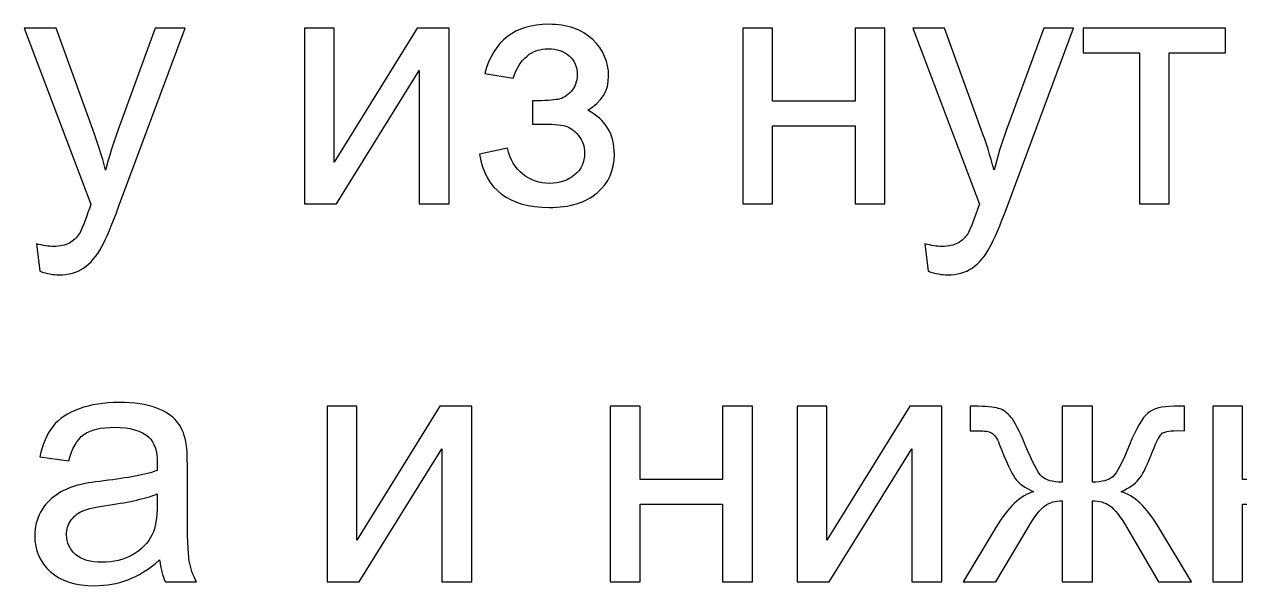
# Model space of a CAD drawing. Header units: millimetres. Extents: x -1744 to 2824, y -3870 to 2862.
# Drawn here: x 1415.9 to 1513.5, y 2138.2 to 2183.3 of the extents above; entities that cross this region are included whole.
import ezdxf

# ---------------------------------------------------------------- set-up
doc = ezdxf.new("R2010")
doc.units = ezdxf.units.MM
doc.header["$MEASUREMENT"] = 0
doc.layers.add('layer 1', color=7, linetype='Continuous')

msp = doc.modelspace()

# ---------------------------------------------------------------- linework, layer by layer
at = {"layer": 'layer 1', "color": 250}
for points, knots in [([(1456.7423, 2175.2441), (1456.7423, 2175.2441), (1456.7423, 2177.1193), (1456.7423, 2177.1193), (1456.7423, 2177.1193), (1457.7478, 2177.1284), (1458.4363, 2177.1691), (1458.7987, 2177.2371), (1458.7987, 2177.2371), (1459.1655, 2177.3096), (1459.5143, 2177.5179), (1459.8404, 2177.8712), (1459.8404, 2177.8712), (1460.1665, 2178.2245), (1460.3296, 2178.6639), (1460.3296, 2179.1938), (1460.3296, 2179.1938), (1460.3296, 2179.8325), (1460.1167, 2180.3488), (1459.6864, 2180.7293), (1459.6864, 2180.7293), (1459.2561, 2181.1143), (1458.7035, 2181.3045), (1458.0196, 2181.3045), (1458.0196, 2181.3045), (1456.6743, 2181.3045), (1455.7322, 2180.5164), (1455.1932, 2178.9402), (1455.1932, 2178.9402), (1455.1932, 2178.9402), (1452.9104, 2179.3206), (1452.9104, 2179.3206), (1452.9104, 2179.3206), (1453.617, 2181.9477), (1455.3291, 2183.2613), (1458.0377, 2183.2613), (1458.0377, 2183.2613), (1459.5415, 2183.2613), (1460.7191, 2182.8536), (1461.5752, 2182.0338), (1461.5752, 2182.0338), (1462.4313, 2181.2139), (1462.857, 2180.2356), (1462.857, 2179.0987), (1462.857, 2179.0987), (1462.857, 2177.9527), (1462.2999, 2177.0378), (1461.1902, 2176.3629), (1461.1902, 2176.3629), (1461.9013, 2175.9824), (1462.4313, 2175.4978), (1462.7891, 2174.9089), (1462.7891, 2174.9089), (1463.1424, 2174.3201), (1463.319, 2173.6226), (1463.319, 2172.8163), (1463.319, 2172.8163), (1463.319, 2171.5526), (1462.857, 2170.529), (1461.9376, 2169.7408), (1461.9376, 2169.7408), (1461.0136, 2168.9527), (1459.7272, 2168.5587), (1458.0694, 2168.5587), (1458.0694, 2168.5587), (1454.8535, 2168.5587), (1452.9874, 2169.9809), (1452.4755, 2172.8254), (1452.4755, 2172.8254), (1452.4755, 2172.8254), (1454.7312, 2173.3146), (1454.7312, 2173.3146), (1454.7312, 2173.3146), (1454.935, 2172.4177), (1455.3472, 2171.7202), (1455.9723, 2171.2265), (1455.9723, 2171.2265), (1456.5973, 2170.7328), (1457.3085, 2170.4882), (1458.1147, 2170.4882), (1458.1147, 2170.4882), (1458.9209, 2170.4882), (1459.5913, 2170.7147), (1460.1258, 2171.1721), (1460.1258, 2171.1721), (1460.6603, 2171.6251), (1460.9275, 2172.2049), (1460.9275, 2172.9115), (1460.9275, 2172.9115), (1460.9275, 2173.4595), (1460.7599, 2173.9351), (1460.4247, 2174.3428), (1460.4247, 2174.3428), (1460.0895, 2174.7504), (1459.7317, 2175.0041), (1459.3512, 2175.1037), (1459.3512, 2175.1037), (1458.9708, 2175.2079), (1458.2823, 2175.2577), (1457.2858, 2175.2577), (1457.2858, 2175.2577), (1457.2043, 2175.2577), (1457.0231, 2175.2532), (1456.7423, 2175.2441)], [0, 0, 0, 0, 0.037037, 0.037037, 0.037037, 0.037037, 0.0740741, 0.0740741, 0.0740741, 0.0740741, 0.1111111, 0.1111111, 0.1111111, 0.1111111, 0.1481481, 0.1481481, 0.1481481, 0.1481481, 0.1851852, 0.1851852, 0.1851852, 0.1851852, 0.2222222, 0.2222222, 0.2222222, 0.2222222, 0.2592593, 0.2592593, 0.2592593, 0.2592593, 0.2962963, 0.2962963, 0.2962963, 0.2962963, 0.3333333, 0.3333333, 0.3333333, 0.3333333, 0.3703704, 0.3703704, 0.3703704, 0.3703704, 0.4074074, 0.4074074, 0.4074074, 0.4074074, 0.4444444, 0.4444444, 0.4444444, 0.4444444, 0.4814815, 0.4814815, 0.4814815, 0.4814815, 0.5185185, 0.5185185, 0.5185185, 0.5185185, 0.5555556, 0.5555556, 0.5555556, 0.5555556, 0.5925926, 0.5925926, 0.5925926, 0.5925926, 0.6296296, 0.6296296, 0.6296296, 0.6296296, 0.6666667, 0.6666667, 0.6666667, 0.6666667, 0.7037037, 0.7037037, 0.7037037, 0.7037037, 0.7407407, 0.7407407, 0.7407407, 0.7407407, 0.7777778, 0.7777778, 0.7777778, 0.7777778, 0.8148148, 0.8148148, 0.8148148, 0.8148148, 0.8518519, 0.8518519, 0.8518519, 0.8518519, 0.8888889, 0.8888889, 0.8888889, 0.8888889, 0.9259259, 0.9259259, 0.9259259, 0.9259259, 1, 1, 1, 1]), ([(1417.1866, 2163.4358), (1417.1866, 2163.4358), (1416.9148, 2165.6462), (1416.9148, 2165.6462), (1416.9148, 2165.6462), (1417.4402, 2165.5058), (1417.8931, 2165.4333), (1418.2827, 2165.4333), (1418.2827, 2165.4333), (1418.8172, 2165.4333), (1419.2429, 2165.5239), (1419.56, 2165.7006), (1419.56, 2165.7006), (1419.8816, 2165.8772), (1420.1443, 2166.1263), (1420.3481, 2166.4434), (1420.3481, 2166.4434), (1420.4976, 2166.6835), (1420.7422, 2167.2768), (1421.0774, 2168.228), (1421.0774, 2168.228), (1421.1226, 2168.3594), (1421.1906, 2168.5541), (1421.2902, 2168.8123), (1421.2902, 2168.8123), (1421.2902, 2168.8123), (1415.9364, 2182.9623), (1415.9364, 2182.9623), (1415.9364, 2182.9623), (1415.9364, 2182.9623), (1418.491, 2182.9623), (1418.491, 2182.9623), (1418.491, 2182.9623), (1418.491, 2182.9623), (1421.4352, 2174.8184), (1421.4352, 2174.8184), (1421.4352, 2174.8184), (1421.8202, 2173.7902), (1422.1599, 2172.7031), (1422.4634, 2171.5617), (1422.4634, 2171.5617), (1422.7397, 2172.6352), (1423.0658, 2173.6951), (1423.4463, 2174.7368), (1423.4463, 2174.7368), (1423.4463, 2174.7368), (1426.4538, 2182.9623), (1426.4538, 2182.9623), (1426.4538, 2182.9623), (1426.4538, 2182.9623), (1428.8408, 2182.9623), (1428.8408, 2182.9623), (1428.8408, 2182.9623), (1428.8408, 2182.9623), (1423.5097, 2168.613), (1423.5097, 2168.613), (1423.5097, 2168.613), (1422.9344, 2167.0685), (1422.486, 2166.0086), (1422.1644, 2165.4243), (1422.1644, 2165.4243), (1421.7387, 2164.6407), (1421.2495, 2164.0654), (1420.7014, 2163.6986), (1420.7014, 2163.6986), (1420.1488, 2163.3317), (1419.492, 2163.1505), (1418.7311, 2163.1505), (1418.7311, 2163.1505), (1418.2691, 2163.1505), (1417.7527, 2163.2456), (1417.1866, 2163.4358)], [0, 0, 0, 0, 0.0526316, 0.0526316, 0.0526316, 0.0526316, 0.1052632, 0.1052632, 0.1052632, 0.1052632, 0.1578947, 0.1578947, 0.1578947, 0.1578947, 0.2105263, 0.2105263, 0.2105263, 0.2105263, 0.2631579, 0.2631579, 0.2631579, 0.2631579, 0.3157895, 0.3157895, 0.3157895, 0.3157895, 0.3684211, 0.3684211, 0.3684211, 0.3684211, 0.4210526, 0.4210526, 0.4210526, 0.4210526, 0.4736842, 0.4736842, 0.4736842, 0.4736842, 0.5263158, 0.5263158, 0.5263158, 0.5263158, 0.5789474, 0.5789474, 0.5789474, 0.5789474, 0.6315789, 0.6315789, 0.6315789, 0.6315789, 0.6842105, 0.6842105, 0.6842105, 0.6842105, 0.7368421, 0.7368421, 0.7368421, 0.7368421, 0.7894737, 0.7894737, 0.7894737, 0.7894737, 0.8421053, 0.8421053, 0.8421053, 0.8421053, 0.8947368, 0.8947368, 0.8947368, 0.8947368, 1, 1, 1, 1]), ([(1438.4343, 2182.9623), (1438.4343, 2182.9623), (1440.8258, 2182.9623), (1440.8258, 2182.9623), (1440.8258, 2182.9623), (1440.8258, 2182.9623), (1440.8258, 2172.2049), (1440.8258, 2172.2049), (1440.8258, 2172.2049), (1440.8258, 2172.2049), (1447.4705, 2182.9623), (1447.4705, 2182.9623), (1447.4705, 2182.9623), (1447.4705, 2182.9623), (1450.0387, 2182.9623), (1450.0387, 2182.9623), (1450.0387, 2182.9623), (1450.0387, 2182.9623), (1450.0387, 2168.8576), (1450.0387, 2168.8576), (1450.0387, 2168.8576), (1450.0387, 2168.8576), (1447.6472, 2168.8576), (1447.6472, 2168.8576), (1447.6472, 2168.8576), (1447.6472, 2168.8576), (1447.6472, 2179.5471), (1447.6472, 2179.5471), (1447.6472, 2179.5471), (1447.6472, 2179.5471), (1441.0115, 2168.8576), (1441.0115, 2168.8576), (1441.0115, 2168.8576), (1441.0115, 2168.8576), (1438.4343, 2168.8576), (1438.4343, 2168.8576), (1438.4343, 2168.8576), (1438.4343, 2168.8576), (1438.4343, 2182.9623), (1438.4343, 2182.9623)], [0, 0, 0, 0, 0.0909091, 0.0909091, 0.0909091, 0.0909091, 0.1818182, 0.1818182, 0.1818182, 0.1818182, 0.2727273, 0.2727273, 0.2727273, 0.2727273, 0.3636364, 0.3636364, 0.3636364, 0.3636364, 0.4545455, 0.4545455, 0.4545455, 0.4545455, 0.5454545, 0.5454545, 0.5454545, 0.5454545, 0.6363636, 0.6363636, 0.6363636, 0.6363636, 0.7272727, 0.7272727, 0.7272727, 0.7272727, 0.8181818, 0.8181818, 0.8181818, 0.8181818, 1, 1, 1, 1]), ([(1473.6281, 2182.9623), (1473.6281, 2182.9623), (1476.0196, 2182.9623), (1476.0196, 2182.9623), (1476.0196, 2182.9623), (1476.0196, 2182.9623), (1476.0196, 2177.0921), (1476.0196, 2177.0921), (1476.0196, 2177.0921), (1476.0196, 2177.0921), (1482.6507, 2177.0921), (1482.6507, 2177.0921), (1482.6507, 2177.0921), (1482.6507, 2177.0921), (1482.6507, 2182.9623), (1482.6507, 2182.9623), (1482.6507, 2182.9623), (1482.6507, 2182.9623), (1485.0423, 2182.9623), (1485.0423, 2182.9623), (1485.0423, 2182.9623), (1485.0423, 2182.9623), (1485.0423, 2168.8576), (1485.0423, 2168.8576), (1485.0423, 2168.8576), (1485.0423, 2168.8576), (1482.6507, 2168.8576), (1482.6507, 2168.8576), (1482.6507, 2168.8576), (1482.6507, 2168.8576), (1482.6507, 2175.1082), (1482.6507, 2175.1082), (1482.6507, 2175.1082), (1482.6507, 2175.1082), (1476.0196, 2175.1082), (1476.0196, 2175.1082), (1476.0196, 2175.1082), (1476.0196, 2175.1082), (1476.0196, 2168.8576), (1476.0196, 2168.8576), (1476.0196, 2168.8576), (1476.0196, 2168.8576), (1473.6281, 2168.8576), (1473.6281, 2168.8576), (1473.6281, 2168.8576), (1473.6281, 2168.8576), (1473.6281, 2182.9623), (1473.6281, 2182.9623)], [0, 0, 0, 0, 0.0769231, 0.0769231, 0.0769231, 0.0769231, 0.1538462, 0.1538462, 0.1538462, 0.1538462, 0.2307692, 0.2307692, 0.2307692, 0.2307692, 0.3076923, 0.3076923, 0.3076923, 0.3076923, 0.3846154, 0.3846154, 0.3846154, 0.3846154, 0.4615385, 0.4615385, 0.4615385, 0.4615385, 0.5384615, 0.5384615, 0.5384615, 0.5384615, 0.6153846, 0.6153846, 0.6153846, 0.6153846, 0.6923077, 0.6923077, 0.6923077, 0.6923077, 0.7692308, 0.7692308, 0.7692308, 0.7692308, 0.8461538, 0.8461538, 0.8461538, 0.8461538, 1, 1, 1, 1]), ([(1488.5255, 2163.4358), (1488.5255, 2163.4358), (1488.2537, 2165.6462), (1488.2537, 2165.6462), (1488.2537, 2165.6462), (1488.7791, 2165.5058), (1489.232, 2165.4333), (1489.6216, 2165.4333), (1489.6216, 2165.4333), (1490.1561, 2165.4333), (1490.5818, 2165.5239), (1490.8989, 2165.7006), (1490.8989, 2165.7006), (1491.2205, 2165.8772), (1491.4832, 2166.1263), (1491.687, 2166.4434), (1491.687, 2166.4434), (1491.8365, 2166.6835), (1492.0811, 2167.2768), (1492.4163, 2168.228), (1492.4163, 2168.228), (1492.4615, 2168.3594), (1492.5295, 2168.5541), (1492.6291, 2168.8123), (1492.6291, 2168.8123), (1492.6291, 2168.8123), (1487.2753, 2182.9623), (1487.2753, 2182.9623), (1487.2753, 2182.9623), (1487.2753, 2182.9623), (1489.8299, 2182.9623), (1489.8299, 2182.9623), (1489.8299, 2182.9623), (1489.8299, 2182.9623), (1492.7741, 2174.8184), (1492.7741, 2174.8184), (1492.7741, 2174.8184), (1493.1591, 2173.7902), (1493.4988, 2172.7031), (1493.8023, 2171.5617), (1493.8023, 2171.5617), (1494.0786, 2172.6352), (1494.4047, 2173.6951), (1494.7852, 2174.7368), (1494.7852, 2174.7368), (1494.7852, 2174.7368), (1497.7927, 2182.9623), (1497.7927, 2182.9623), (1497.7927, 2182.9623), (1497.7927, 2182.9623), (1500.1797, 2182.9623), (1500.1797, 2182.9623), (1500.1797, 2182.9623), (1500.1797, 2182.9623), (1494.8486, 2168.613), (1494.8486, 2168.613), (1494.8486, 2168.613), (1494.2733, 2167.0685), (1493.8249, 2166.0086), (1493.5033, 2165.4243), (1493.5033, 2165.4243), (1493.0776, 2164.6407), (1492.5884, 2164.0654), (1492.0403, 2163.6986), (1492.0403, 2163.6986), (1491.4877, 2163.3317), (1490.8309, 2163.1505), (1490.07, 2163.1505), (1490.07, 2163.1505), (1489.608, 2163.1505), (1489.0916, 2163.2456), (1488.5255, 2163.4358)], [0, 0, 0, 0, 0.0526316, 0.0526316, 0.0526316, 0.0526316, 0.1052632, 0.1052632, 0.1052632, 0.1052632, 0.1578947, 0.1578947, 0.1578947, 0.1578947, 0.2105263, 0.2105263, 0.2105263, 0.2105263, 0.2631579, 0.2631579, 0.2631579, 0.2631579, 0.3157895, 0.3157895, 0.3157895, 0.3157895, 0.3684211, 0.3684211, 0.3684211, 0.3684211, 0.4210526, 0.4210526, 0.4210526, 0.4210526, 0.4736842, 0.4736842, 0.4736842, 0.4736842, 0.5263158, 0.5263158, 0.5263158, 0.5263158, 0.5789474, 0.5789474, 0.5789474, 0.5789474, 0.6315789, 0.6315789, 0.6315789, 0.6315789, 0.6842105, 0.6842105, 0.6842105, 0.6842105, 0.7368421, 0.7368421, 0.7368421, 0.7368421, 0.7894737, 0.7894737, 0.7894737, 0.7894737, 0.8421053, 0.8421053, 0.8421053, 0.8421053, 0.8947368, 0.8947368, 0.8947368, 0.8947368, 1, 1, 1, 1]), ([(1500.9724, 2182.9623), (1500.9724, 2182.9623), (1512.3866, 2182.9623), (1512.3866, 2182.9623), (1512.3866, 2182.9623), (1512.3866, 2182.9623), (1512.3866, 2180.9784), (1512.3866, 2180.9784), (1512.3866, 2180.9784), (1512.3866, 2180.9784), (1507.8753, 2180.9784), (1507.8753, 2180.9784), (1507.8753, 2180.9784), (1507.8753, 2180.9784), (1507.8753, 2168.8576), (1507.8753, 2168.8576), (1507.8753, 2168.8576), (1507.8753, 2168.8576), (1505.4838, 2168.8576), (1505.4838, 2168.8576), (1505.4838, 2168.8576), (1505.4838, 2168.8576), (1505.4838, 2180.9784), (1505.4838, 2180.9784), (1505.4838, 2180.9784), (1505.4838, 2180.9784), (1500.9724, 2180.9784), (1500.9724, 2180.9784), (1500.9724, 2180.9784), (1500.9724, 2180.9784), (1500.9724, 2182.9623), (1500.9724, 2182.9623)], [0, 0, 0, 0, 0.1111111, 0.1111111, 0.1111111, 0.1111111, 0.2222222, 0.2222222, 0.2222222, 0.2222222, 0.3333333, 0.3333333, 0.3333333, 0.3333333, 0.4444444, 0.4444444, 0.4444444, 0.4444444, 0.5555556, 0.5555556, 0.5555556, 0.5555556, 0.6666667, 0.6666667, 0.6666667, 0.6666667, 0.7777778, 0.7777778, 0.7777778, 0.7777778, 1, 1, 1, 1]), ([(1426.8026, 2140.2632), (1425.9148, 2139.5068), (1425.0587, 2138.9768), (1424.2389, 2138.6643), (1424.2389, 2138.6643), (1423.4191, 2138.3518), (1422.5404, 2138.1978), (1421.5982, 2138.1978), (1421.5982, 2138.1978), (1420.0492, 2138.1978), (1418.8579, 2138.5737), (1418.0245, 2139.3301), (1418.0245, 2139.3301), (1417.1911, 2140.082), (1416.7744, 2141.0468), (1416.7744, 2142.2199), (1416.7744, 2142.2199), (1416.7744, 2142.9084), (1416.9329, 2143.538), (1417.2454, 2144.1087), (1417.2454, 2144.1087), (1417.5625, 2144.6794), (1417.9747, 2145.1323), (1418.482, 2145.4766), (1418.482, 2145.4766), (1418.9938, 2145.8208), (1419.5645, 2146.0835), (1420.2032, 2146.2602), (1420.2032, 2146.2602), (1420.6742, 2146.3825), (1421.3853, 2146.5002), (1422.332, 2146.618), (1422.332, 2146.618), (1424.2615, 2146.8445), (1425.6883, 2147.1208), (1426.5987, 2147.4378), (1426.5987, 2147.4378), (1426.6078, 2147.764), (1426.6123, 2147.9723), (1426.6123, 2148.0584), (1426.6123, 2148.0584), (1426.6123, 2149.0277), (1426.3859, 2149.7116), (1425.9329, 2150.1102), (1425.9329, 2150.1102), (1425.3214, 2150.6492), (1424.411, 2150.9165), (1423.2062, 2150.9165), (1423.2062, 2150.9165), (1422.0783, 2150.9165), (1421.2449, 2150.7172), (1420.7105, 2150.3231), (1420.7105, 2150.3231), (1420.1714, 2149.929), (1419.7774, 2149.2315), (1419.5192, 2148.226), (1419.5192, 2148.226), (1419.5192, 2148.226), (1417.182, 2148.5521), (1417.182, 2148.5521), (1417.182, 2148.5521), (1417.3949, 2149.5531), (1417.7437, 2150.3639), (1418.2328, 2150.9799), (1418.2328, 2150.9799), (1418.722, 2151.5959), (1419.4286, 2152.0669), (1420.3526, 2152.4021), (1420.3526, 2152.4021), (1421.2721, 2152.7328), (1422.3456, 2152.9004), (1423.5595, 2152.9004), (1423.5595, 2152.9004), (1424.7643, 2152.9004), (1425.7472, 2152.7599), (1426.5036, 2152.4746), (1426.5036, 2152.4746), (1427.2555, 2152.1892), (1427.8126, 2151.8359), (1428.1659, 2151.4056), (1428.1659, 2151.4056), (1428.5192, 2150.9753), (1428.7683, 2150.4318), (1428.9133, 2149.775), (1428.9133, 2149.775), (1428.9903, 2149.3674), (1429.0311, 2148.6336), (1429.0311, 2147.5782), (1429.0311, 2147.5782), (1429.0311, 2147.5782), (1429.0311, 2144.4076), (1429.0311, 2144.4076), (1429.0311, 2144.4076), (1429.0311, 2142.1927), (1429.0809, 2140.7931), (1429.1805, 2140.1998), (1429.1805, 2140.1998), (1429.2756, 2139.6064), (1429.4749, 2139.0402), (1429.7648, 2138.4967), (1429.7648, 2138.4967), (1429.7648, 2138.4967), (1427.2646, 2138.4967), (1427.2646, 2138.4967), (1427.2646, 2138.4967), (1427.0245, 2138.9995), (1426.8705, 2139.5883), (1426.8026, 2140.2632)], [0, 0, 0, 0, 0.0357143, 0.0357143, 0.0357143, 0.0357143, 0.0714286, 0.0714286, 0.0714286, 0.0714286, 0.1071429, 0.1071429, 0.1071429, 0.1071429, 0.1428571, 0.1428571, 0.1428571, 0.1428571, 0.1785714, 0.1785714, 0.1785714, 0.1785714, 0.2142857, 0.2142857, 0.2142857, 0.2142857, 0.25, 0.25, 0.25, 0.25, 0.2857143, 0.2857143, 0.2857143, 0.2857143, 0.3214286, 0.3214286, 0.3214286, 0.3214286, 0.3571429, 0.3571429, 0.3571429, 0.3571429, 0.3928571, 0.3928571, 0.3928571, 0.3928571, 0.4285714, 0.4285714, 0.4285714, 0.4285714, 0.4642857, 0.4642857, 0.4642857, 0.4642857, 0.5, 0.5, 0.5, 0.5, 0.5357143, 0.5357143, 0.5357143, 0.5357143, 0.5714286, 0.5714286, 0.5714286, 0.5714286, 0.6071429, 0.6071429, 0.6071429, 0.6071429, 0.6428571, 0.6428571, 0.6428571, 0.6428571, 0.6785714, 0.6785714, 0.6785714, 0.6785714, 0.7142857, 0.7142857, 0.7142857, 0.7142857, 0.75, 0.75, 0.75, 0.75, 0.7857143, 0.7857143, 0.7857143, 0.7857143, 0.8214286, 0.8214286, 0.8214286, 0.8214286, 0.8571429, 0.8571429, 0.8571429, 0.8571429, 0.8928571, 0.8928571, 0.8928571, 0.8928571, 0.9285714, 0.9285714, 0.9285714, 0.9285714, 1, 1, 1, 1]), ([(1440.2551, 2152.6014), (1440.2551, 2152.6014), (1442.6466, 2152.6014), (1442.6466, 2152.6014), (1442.6466, 2152.6014), (1442.6466, 2152.6014), (1442.6466, 2141.844), (1442.6466, 2141.844), (1442.6466, 2141.844), (1442.6466, 2141.844), (1449.2913, 2152.6014), (1449.2913, 2152.6014), (1449.2913, 2152.6014), (1449.2913, 2152.6014), (1451.8595, 2152.6014), (1451.8595, 2152.6014), (1451.8595, 2152.6014), (1451.8595, 2152.6014), (1451.8595, 2138.4967), (1451.8595, 2138.4967), (1451.8595, 2138.4967), (1451.8595, 2138.4967), (1449.468, 2138.4967), (1449.468, 2138.4967), (1449.468, 2138.4967), (1449.468, 2138.4967), (1449.468, 2149.1862), (1449.468, 2149.1862), (1449.468, 2149.1862), (1449.468, 2149.1862), (1442.8323, 2138.4967), (1442.8323, 2138.4967), (1442.8323, 2138.4967), (1442.8323, 2138.4967), (1440.2551, 2138.4967), (1440.2551, 2138.4967), (1440.2551, 2138.4967), (1440.2551, 2138.4967), (1440.2551, 2152.6014), (1440.2551, 2152.6014)], [0, 0, 0, 0, 0.0909091, 0.0909091, 0.0909091, 0.0909091, 0.1818182, 0.1818182, 0.1818182, 0.1818182, 0.2727273, 0.2727273, 0.2727273, 0.2727273, 0.3636364, 0.3636364, 0.3636364, 0.3636364, 0.4545455, 0.4545455, 0.4545455, 0.4545455, 0.5454545, 0.5454545, 0.5454545, 0.5454545, 0.6363636, 0.6363636, 0.6363636, 0.6363636, 0.7272727, 0.7272727, 0.7272727, 0.7272727, 0.8181818, 0.8181818, 0.8181818, 0.8181818, 1, 1, 1, 1]), ([(1462.9884, 2152.6014), (1462.9884, 2152.6014), (1465.3799, 2152.6014), (1465.3799, 2152.6014), (1465.3799, 2152.6014), (1465.3799, 2152.6014), (1465.3799, 2146.7312), (1465.3799, 2146.7312), (1465.3799, 2146.7312), (1465.3799, 2146.7312), (1472.011, 2146.7312), (1472.011, 2146.7312), (1472.011, 2146.7312), (1472.011, 2146.7312), (1472.011, 2152.6014), (1472.011, 2152.6014), (1472.011, 2152.6014), (1472.011, 2152.6014), (1474.4026, 2152.6014), (1474.4026, 2152.6014), (1474.4026, 2152.6014), (1474.4026, 2152.6014), (1474.4026, 2138.4967), (1474.4026, 2138.4967), (1474.4026, 2138.4967), (1474.4026, 2138.4967), (1472.011, 2138.4967), (1472.011, 2138.4967), (1472.011, 2138.4967), (1472.011, 2138.4967), (1472.011, 2144.7473), (1472.011, 2144.7473), (1472.011, 2144.7473), (1472.011, 2144.7473), (1465.3799, 2144.7473), (1465.3799, 2144.7473), (1465.3799, 2144.7473), (1465.3799, 2144.7473), (1465.3799, 2138.4967), (1465.3799, 2138.4967), (1465.3799, 2138.4967), (1465.3799, 2138.4967), (1462.9884, 2138.4967), (1462.9884, 2138.4967), (1462.9884, 2138.4967), (1462.9884, 2138.4967), (1462.9884, 2152.6014), (1462.9884, 2152.6014)], [0, 0, 0, 0, 0.0769231, 0.0769231, 0.0769231, 0.0769231, 0.1538462, 0.1538462, 0.1538462, 0.1538462, 0.2307692, 0.2307692, 0.2307692, 0.2307692, 0.3076923, 0.3076923, 0.3076923, 0.3076923, 0.3846154, 0.3846154, 0.3846154, 0.3846154, 0.4615385, 0.4615385, 0.4615385, 0.4615385, 0.5384615, 0.5384615, 0.5384615, 0.5384615, 0.6153846, 0.6153846, 0.6153846, 0.6153846, 0.6923077, 0.6923077, 0.6923077, 0.6923077, 0.7692308, 0.7692308, 0.7692308, 0.7692308, 0.8461538, 0.8461538, 0.8461538, 0.8461538, 1, 1, 1, 1]), ([(1477.9945, 2152.6014), (1477.9945, 2152.6014), (1480.386, 2152.6014), (1480.386, 2152.6014), (1480.386, 2152.6014), (1480.386, 2152.6014), (1480.386, 2141.844), (1480.386, 2141.844), (1480.386, 2141.844), (1480.386, 2141.844), (1487.0307, 2152.6014), (1487.0307, 2152.6014), (1487.0307, 2152.6014), (1487.0307, 2152.6014), (1489.5989, 2152.6014), (1489.5989, 2152.6014), (1489.5989, 2152.6014), (1489.5989, 2152.6014), (1489.5989, 2138.4967), (1489.5989, 2138.4967), (1489.5989, 2138.4967), (1489.5989, 2138.4967), (1487.2074, 2138.4967), (1487.2074, 2138.4967), (1487.2074, 2138.4967), (1487.2074, 2138.4967), (1487.2074, 2149.1862), (1487.2074, 2149.1862), (1487.2074, 2149.1862), (1487.2074, 2149.1862), (1480.5717, 2138.4967), (1480.5717, 2138.4967), (1480.5717, 2138.4967), (1480.5717, 2138.4967), (1477.9945, 2138.4967), (1477.9945, 2138.4967), (1477.9945, 2138.4967), (1477.9945, 2138.4967), (1477.9945, 2152.6014), (1477.9945, 2152.6014)], [0, 0, 0, 0, 0.0909091, 0.0909091, 0.0909091, 0.0909091, 0.1818182, 0.1818182, 0.1818182, 0.1818182, 0.2727273, 0.2727273, 0.2727273, 0.2727273, 0.3636364, 0.3636364, 0.3636364, 0.3636364, 0.4545455, 0.4545455, 0.4545455, 0.4545455, 0.5454545, 0.5454545, 0.5454545, 0.5454545, 0.6363636, 0.6363636, 0.6363636, 0.6363636, 0.7272727, 0.7272727, 0.7272727, 0.7272727, 0.8181818, 0.8181818, 0.8181818, 0.8181818, 1, 1, 1, 1]), ([(1501.7106, 2152.6014), (1501.7106, 2152.6014), (1501.7106, 2146.5138), (1501.7106, 2146.5138), (1501.7106, 2146.5138), (1502.4807, 2146.5138), (1503.0242, 2146.6588), (1503.3367, 2146.9441), (1503.3367, 2146.9441), (1503.6493, 2147.234), (1504.0977, 2148.081), (1504.6774, 2149.4942), (1504.6774, 2149.4942), (1505.221, 2150.8349), (1505.7147, 2151.6865), (1506.1586, 2152.0579), (1506.1586, 2152.0579), (1506.5934, 2152.4202), (1507.2819, 2152.6014), (1508.2285, 2152.6014), (1508.2285, 2152.6014), (1508.2285, 2152.6014), (1509.1027, 2152.6014), (1509.1027, 2152.6014), (1509.1027, 2152.6014), (1509.1027, 2152.6014), (1509.1027, 2150.6311), (1509.1027, 2150.6311), (1509.1027, 2150.6311), (1509.1027, 2150.6311), (1508.455, 2150.6447), (1508.455, 2150.6447), (1508.455, 2150.6447), (1507.8163, 2150.6447), (1507.4132, 2150.5496), (1507.2366, 2150.3639), (1507.2366, 2150.3639), (1507.0509, 2150.1691), (1506.7655, 2149.5893), (1506.385, 2148.6246), (1506.385, 2148.6246), (1506.0317, 2147.7005), (1505.7056, 2147.0664), (1505.4067, 2146.7086), (1505.4067, 2146.7086), (1505.1077, 2146.3553), (1504.6367, 2146.0337), (1504.0025, 2145.7393), (1504.0025, 2145.7393), (1505.0353, 2145.463), (1506.0408, 2144.5073), (1507.0237, 2142.8676), (1507.0237, 2142.8676), (1507.0237, 2142.8676), (1509.6462, 2138.4967), (1509.6462, 2138.4967), (1509.6462, 2138.4967), (1509.6462, 2138.4967), (1507.0192, 2138.4967), (1507.0192, 2138.4967), (1507.0192, 2138.4967), (1507.0192, 2138.4967), (1504.4646, 2142.8631), (1504.4646, 2142.8631), (1504.4646, 2142.8631), (1503.9437, 2143.7509), (1503.4862, 2144.3306), (1503.1012, 2144.6069), (1503.1012, 2144.6069), (1502.7117, 2144.8832), (1502.2497, 2145.0191), (1501.7106, 2145.0191), (1501.7106, 2145.0191), (1501.7106, 2145.0191), (1501.7106, 2138.4967), (1501.7106, 2138.4967), (1501.7106, 2138.4967), (1501.7106, 2138.4967), (1499.2647, 2138.4967), (1499.2647, 2138.4967), (1499.2647, 2138.4967), (1499.2647, 2138.4967), (1499.2647, 2145.0191), (1499.2647, 2145.0191), (1499.2647, 2145.0191), (1498.7348, 2145.0191), (1498.2773, 2144.8832), (1497.8923, 2144.6115), (1497.8923, 2144.6115), (1497.5028, 2144.3397), (1497.0498, 2143.7554), (1496.5335, 2142.8586), (1496.5335, 2142.8586), (1496.5335, 2142.8586), (1493.9562, 2138.4967), (1493.9562, 2138.4967), (1493.9562, 2138.4967), (1493.9562, 2138.4967), (1491.3291, 2138.4967), (1491.3291, 2138.4967), (1491.3291, 2138.4967), (1491.3291, 2138.4967), (1493.9426, 2142.8676), (1493.9426, 2142.8676), (1493.9426, 2142.8676), (1494.9346, 2144.5073), (1495.9492, 2145.463), (1496.9819, 2145.7393), (1496.9819, 2145.7393), (1496.2753, 2146.0654), (1495.7771, 2146.4232), (1495.4962, 2146.8082), (1495.4962, 2146.8082), (1495.2109, 2147.1932), (1494.7896, 2148.1127), (1494.2235, 2149.5667), (1494.2235, 2149.5667), (1494.0287, 2150.0559), (1493.8203, 2150.3548), (1493.5984, 2150.4635), (1493.5984, 2150.4635), (1493.3674, 2150.5767), (1493.0277, 2150.6311), (1492.5747, 2150.6311), (1492.5747, 2150.6311), (1492.4615, 2150.6311), (1492.226, 2150.6266), (1491.8727, 2150.6175), (1491.8727, 2150.6175), (1491.8727, 2150.6175), (1491.8727, 2152.6014), (1491.8727, 2152.6014), (1491.8727, 2152.6014), (1491.8727, 2152.6014), (1492.2033, 2152.6014), (1492.2033, 2152.6014), (1492.2033, 2152.6014), (1493.1273, 2152.6014), (1493.775, 2152.5471), (1494.151, 2152.4338), (1494.151, 2152.4338), (1494.5269, 2152.3251), (1494.8621, 2152.0896), (1495.1611, 2151.7318), (1495.1611, 2151.7318), (1495.4555, 2151.3739), (1495.8405, 2150.6311), (1496.3115, 2149.4942), (1496.3115, 2149.4942), (1496.8868, 2148.1037), (1497.3307, 2147.2612), (1497.6387, 2146.9622), (1497.6387, 2146.9622), (1497.9467, 2146.6633), (1498.4902, 2146.5138), (1499.2647, 2146.5138), (1499.2647, 2146.5138), (1499.2647, 2146.5138), (1499.2647, 2152.6014), (1499.2647, 2152.6014), (1499.2647, 2152.6014), (1499.2647, 2152.6014), (1501.7106, 2152.6014), (1501.7106, 2152.6014)], [0, 0, 0, 0, 0.0238095, 0.0238095, 0.0238095, 0.0238095, 0.047619, 0.047619, 0.047619, 0.047619, 0.0714286, 0.0714286, 0.0714286, 0.0714286, 0.0952381, 0.0952381, 0.0952381, 0.0952381, 0.1190476, 0.1190476, 0.1190476, 0.1190476, 0.1428571, 0.1428571, 0.1428571, 0.1428571, 0.1666667, 0.1666667, 0.1666667, 0.1666667, 0.1904762, 0.1904762, 0.1904762, 0.1904762, 0.2142857, 0.2142857, 0.2142857, 0.2142857, 0.2380952, 0.2380952, 0.2380952, 0.2380952, 0.2619048, 0.2619048, 0.2619048, 0.2619048, 0.2857143, 0.2857143, 0.2857143, 0.2857143, 0.3095238, 0.3095238, 0.3095238, 0.3095238, 0.3333333, 0.3333333, 0.3333333, 0.3333333, 0.3571429, 0.3571429, 0.3571429, 0.3571429, 0.3809524, 0.3809524, 0.3809524, 0.3809524, 0.4047619, 0.4047619, 0.4047619, 0.4047619, 0.4285714, 0.4285714, 0.4285714, 0.4285714, 0.452381, 0.452381, 0.452381, 0.452381, 0.4761905, 0.4761905, 0.4761905, 0.4761905, 0.5, 0.5, 0.5, 0.5, 0.5238095, 0.5238095, 0.5238095, 0.5238095, 0.547619, 0.547619, 0.547619, 0.547619, 0.5714286, 0.5714286, 0.5714286, 0.5714286, 0.5952381, 0.5952381, 0.5952381, 0.5952381, 0.6190476, 0.6190476, 0.6190476, 0.6190476, 0.6428571, 0.6428571, 0.6428571, 0.6428571, 0.6666667, 0.6666667, 0.6666667, 0.6666667, 0.6904762, 0.6904762, 0.6904762, 0.6904762, 0.7142857, 0.7142857, 0.7142857, 0.7142857, 0.7380952, 0.7380952, 0.7380952, 0.7380952, 0.7619048, 0.7619048, 0.7619048, 0.7619048, 0.7857143, 0.7857143, 0.7857143, 0.7857143, 0.8095238, 0.8095238, 0.8095238, 0.8095238, 0.8333333, 0.8333333, 0.8333333, 0.8333333, 0.8571429, 0.8571429, 0.8571429, 0.8571429, 0.8809524, 0.8809524, 0.8809524, 0.8809524, 0.9047619, 0.9047619, 0.9047619, 0.9047619, 0.9285714, 0.9285714, 0.9285714, 0.9285714, 0.952381, 0.952381, 0.952381, 0.952381, 1, 1, 1, 1]), ([(1511.3584, 2152.6014), (1511.3584, 2152.6014), (1513.7499, 2152.6014), (1513.7499, 2152.6014), (1513.7499, 2152.6014), (1513.7499, 2152.6014), (1513.7499, 2146.7312), (1513.7499, 2146.7312), (1513.7499, 2146.7312), (1513.7499, 2146.7312), (1520.381, 2146.7312), (1520.381, 2146.7312), (1520.381, 2146.7312), (1520.381, 2146.7312), (1520.381, 2152.6014), (1520.381, 2152.6014), (1520.381, 2152.6014), (1520.381, 2152.6014), (1522.7726, 2152.6014), (1522.7726, 2152.6014), (1522.7726, 2152.6014), (1522.7726, 2152.6014), (1522.7726, 2138.4967), (1522.7726, 2138.4967), (1522.7726, 2138.4967), (1522.7726, 2138.4967), (1520.381, 2138.4967), (1520.381, 2138.4967), (1520.381, 2138.4967), (1520.381, 2138.4967), (1520.381, 2144.7473), (1520.381, 2144.7473), (1520.381, 2144.7473), (1520.381, 2144.7473), (1513.7499, 2144.7473), (1513.7499, 2144.7473), (1513.7499, 2144.7473), (1513.7499, 2144.7473), (1513.7499, 2138.4967), (1513.7499, 2138.4967), (1513.7499, 2138.4967), (1513.7499, 2138.4967), (1511.3584, 2138.4967), (1511.3584, 2138.4967), (1511.3584, 2138.4967), (1511.3584, 2138.4967), (1511.3584, 2152.6014), (1511.3584, 2152.6014)], [0, 0, 0, 0, 0.0769231, 0.0769231, 0.0769231, 0.0769231, 0.1538462, 0.1538462, 0.1538462, 0.1538462, 0.2307692, 0.2307692, 0.2307692, 0.2307692, 0.3076923, 0.3076923, 0.3076923, 0.3076923, 0.3846154, 0.3846154, 0.3846154, 0.3846154, 0.4615385, 0.4615385, 0.4615385, 0.4615385, 0.5384615, 0.5384615, 0.5384615, 0.5384615, 0.6153846, 0.6153846, 0.6153846, 0.6153846, 0.6923077, 0.6923077, 0.6923077, 0.6923077, 0.7692308, 0.7692308, 0.7692308, 0.7692308, 0.8461538, 0.8461538, 0.8461538, 0.8461538, 1, 1, 1, 1]), ([(1426.6123, 2145.5626), (1425.7427, 2145.2093), (1424.4382, 2144.9104), (1422.6989, 2144.6658), (1422.6989, 2144.6658), (1421.7115, 2144.5254), (1421.0139, 2144.3669), (1420.6063, 2144.1902), (1420.6063, 2144.1902), (1420.1986, 2144.0136), (1419.8861, 2143.7554), (1419.6642, 2143.4202), (1419.6642, 2143.4202), (1419.4422, 2143.0805), (1419.329, 2142.7046), (1419.329, 2142.2878), (1419.329, 2142.2878), (1419.329, 2141.6583), (1419.569, 2141.1283), (1420.0537, 2140.7071), (1420.0537, 2140.7071), (1420.5383, 2140.2858), (1421.2449, 2140.0729), (1422.1735, 2140.0729), (1422.1735, 2140.0729), (1423.0929, 2140.0729), (1423.9128, 2140.2722), (1424.633, 2140.6754), (1424.633, 2140.6754), (1425.3486, 2141.074), (1425.8786, 2141.622), (1426.2137, 2142.315), (1426.2137, 2142.315), (1426.4719, 2142.854), (1426.5987, 2143.6467), (1426.5987, 2144.693), (1426.5987, 2144.693), (1426.5987, 2144.693), (1426.6123, 2145.5626), (1426.6123, 2145.5626)], [0, 0, 0, 0, 0.0909091, 0.0909091, 0.0909091, 0.0909091, 0.1818182, 0.1818182, 0.1818182, 0.1818182, 0.2727273, 0.2727273, 0.2727273, 0.2727273, 0.3636364, 0.3636364, 0.3636364, 0.3636364, 0.4545455, 0.4545455, 0.4545455, 0.4545455, 0.5454545, 0.5454545, 0.5454545, 0.5454545, 0.6363636, 0.6363636, 0.6363636, 0.6363636, 0.7272727, 0.7272727, 0.7272727, 0.7272727, 0.8181818, 0.8181818, 0.8181818, 0.8181818, 1, 1, 1, 1])]:
    msp.add_open_spline(points, degree=3, knots=knots, dxfattribs=at)

doc.saveas('drawing.dxf')
